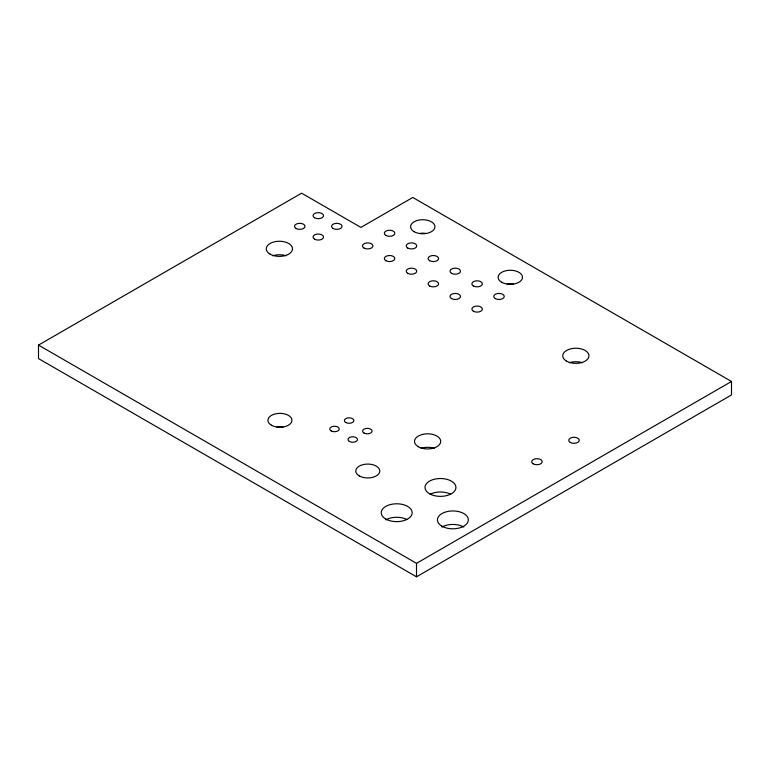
<?xml version="1.0" encoding="UTF-8"?>
<svg xmlns="http://www.w3.org/2000/svg" width="770" height="770" viewBox="0 0 770 770"><rect width="100%" height="100%" fill="white"/><g stroke="black" fill="none" stroke-linecap="round" stroke-linejoin="round"><path stroke-width="1.16" d="M38.5 345.095L301.619 193.183L360.909 227.419L412.797 197.466L731.5 381.468L731.5 394.952L416.503 576.817L38.5 358.579L38.5 345.095L416.503 563.332L731.5 381.468M416.503 563.332L416.503 576.817M569.3 362.718A13.1 7.565 0 0 1 582.409 362.718M272.83 255.746A13.1 7.565 0 0 1 285.93 255.746M421.065 448.304A13.1 7.565 0 0 1 434.164 448.304M507.16 283.976A12.176 7.026 0 0 1 513.465 283.976M419.621 233.435A12.176 7.026 0 0 1 425.925 233.435M385.77 519.885A15.467 8.932 0 0 1 406.81 519.442M441.942 527.046A15.467 8.932 0 0 1 463.81 527.046M430.363 494.167A15.467 8.932 0 0 1 450.585 494.167M276.825 427.081A12.022 6.94 0 0 1 283.052 427.081M566.585 361.149A13.1 7.565 0 0 0 588.511 357.752A13.1 7.565 0 0 0 572.466 348.492A13.1 7.565 0 0 0 566.585 361.149M270.116 254.167A13.1 7.565 0 0 0 292.042 250.779A13.1 7.565 0 0 0 275.987 241.511A13.1 7.565 0 0 0 270.116 254.167M418.351 446.725A13.1 7.565 0 0 0 440.276 443.337A13.1 7.565 0 0 0 424.222 434.068A13.1 7.565 0 0 0 418.351 446.725M501.703 282.263A12.176 7.026 0 0 0 522.07 279.106A12.176 7.026 0 0 0 507.16 270.501A12.176 7.026 0 0 0 501.703 282.263M414.164 231.722A12.176 7.026 0 0 0 434.53 228.565A12.176 7.026 0 0 0 419.621 219.96A12.176 7.026 0 0 0 414.164 231.722M570.291 442.452A5.246 3.022 0 0 0 579.059 441.094A5.246 3.022 0 0 0 572.639 437.389A5.246 3.022 0 0 0 570.291 442.452M533.235 463.848A5.246 3.022 0 0 0 542.003 462.491A5.246 3.022 0 0 0 535.583 458.785A5.246 3.022 0 0 0 533.235 463.848M314.583 239.191A5.246 3.022 0 0 0 323.352 237.834A5.246 3.022 0 0 0 316.942 234.128A5.246 3.022 0 0 0 314.583 239.191M333.121 228.488A5.246 3.022 0 0 0 341.89 227.131A5.246 3.022 0 0 0 335.47 223.425A5.246 3.022 0 0 0 333.121 228.488M385.77 519.028A15.467 8.932 0 0 0 411.642 515.024A15.467 8.932 0 0 0 392.7 504.09A15.467 8.932 0 0 0 385.77 519.028M441.942 526.189A15.467 8.932 0 0 0 467.814 522.185A15.467 8.932 0 0 0 448.872 511.251A15.467 8.932 0 0 0 441.942 526.189M429.535 493.762A15.467 8.932 0 0 0 455.407 489.758A15.467 8.932 0 0 0 436.465 478.825A15.467 8.932 0 0 0 429.535 493.762M363.979 433.019A4.745 2.743 0 0 0 371.92 431.797A4.745 2.743 0 0 0 366.106 428.438A4.745 2.743 0 0 0 363.979 433.019M345.74 422.489A4.745 2.743 0 0 0 353.68 421.267A4.745 2.743 0 0 0 347.867 417.908A4.745 2.743 0 0 0 345.74 422.489M331.148 430.921A4.745 2.743 0 0 0 339.089 429.689A4.745 2.743 0 0 0 333.275 426.33A4.745 2.743 0 0 0 331.148 430.921M349.387 441.451A4.745 2.743 0 0 0 357.328 440.219A4.745 2.743 0 0 0 351.515 436.86A4.745 2.743 0 0 0 349.387 441.451M271.435 425.213A12.022 6.94 0 0 0 291.551 422.095A12.022 6.94 0 0 0 276.825 413.596A12.022 6.94 0 0 0 271.435 425.213M359.272 475.918A12.022 6.94 0 0 0 379.379 472.809A12.022 6.94 0 0 0 364.662 464.31A12.022 6.94 0 0 0 359.272 475.918M495.283 298.596A5.265 3.042 0 0 0 504.09 297.239A5.265 3.042 0 0 0 497.641 293.514A5.265 3.042 0 0 0 495.283 298.596M473.406 285.968A5.265 3.042 0 0 0 482.203 284.602A5.265 3.042 0 0 0 475.764 280.886A5.265 3.042 0 0 0 473.406 285.968M451.518 273.331A5.265 3.042 0 0 0 460.316 271.964A5.265 3.042 0 0 0 453.877 268.249A5.265 3.042 0 0 0 451.518 273.331M429.631 260.693A5.265 3.042 0 0 0 438.438 259.336A5.265 3.042 0 0 0 431.989 255.611A5.265 3.042 0 0 0 429.631 260.693M407.744 248.056A5.265 3.042 0 0 0 416.551 246.698A5.265 3.042 0 0 0 410.102 242.974A5.265 3.042 0 0 0 407.744 248.056M385.857 235.428A5.265 3.042 0 0 0 394.664 234.061A5.265 3.042 0 0 0 388.215 230.345A5.265 3.042 0 0 0 385.857 235.428M473.406 311.234A5.265 3.042 0 0 0 482.203 309.877A5.265 3.042 0 0 0 475.764 306.152A5.265 3.042 0 0 0 473.406 311.234M451.518 298.596A5.265 3.042 0 0 0 460.316 297.239A5.265 3.042 0 0 0 453.877 293.514A5.265 3.042 0 0 0 451.518 298.596M429.631 285.968A5.265 3.042 0 0 0 438.438 284.602A5.265 3.042 0 0 0 431.989 280.886A5.265 3.042 0 0 0 429.631 285.968M407.744 273.331A5.265 3.042 0 0 0 416.551 271.964A5.265 3.042 0 0 0 410.102 268.249A5.265 3.042 0 0 0 407.744 273.331M385.857 260.693A5.265 3.042 0 0 0 394.664 259.336A5.265 3.042 0 0 0 388.215 255.611A5.265 3.042 0 0 0 385.857 260.693M363.979 248.056A5.265 3.042 0 0 0 372.776 246.698A5.265 3.042 0 0 0 366.337 242.974A5.265 3.042 0 0 0 363.979 248.056M296.055 228.488A5.246 3.022 0 0 0 304.824 227.131A5.246 3.022 0 0 0 298.404 223.425A5.246 3.022 0 0 0 296.055 228.488M314.583 217.794A5.246 3.022 0 0 0 323.352 216.437A5.246 3.022 0 0 0 316.942 212.732A5.246 3.022 0 0 0 314.583 217.794"/></g></svg>
